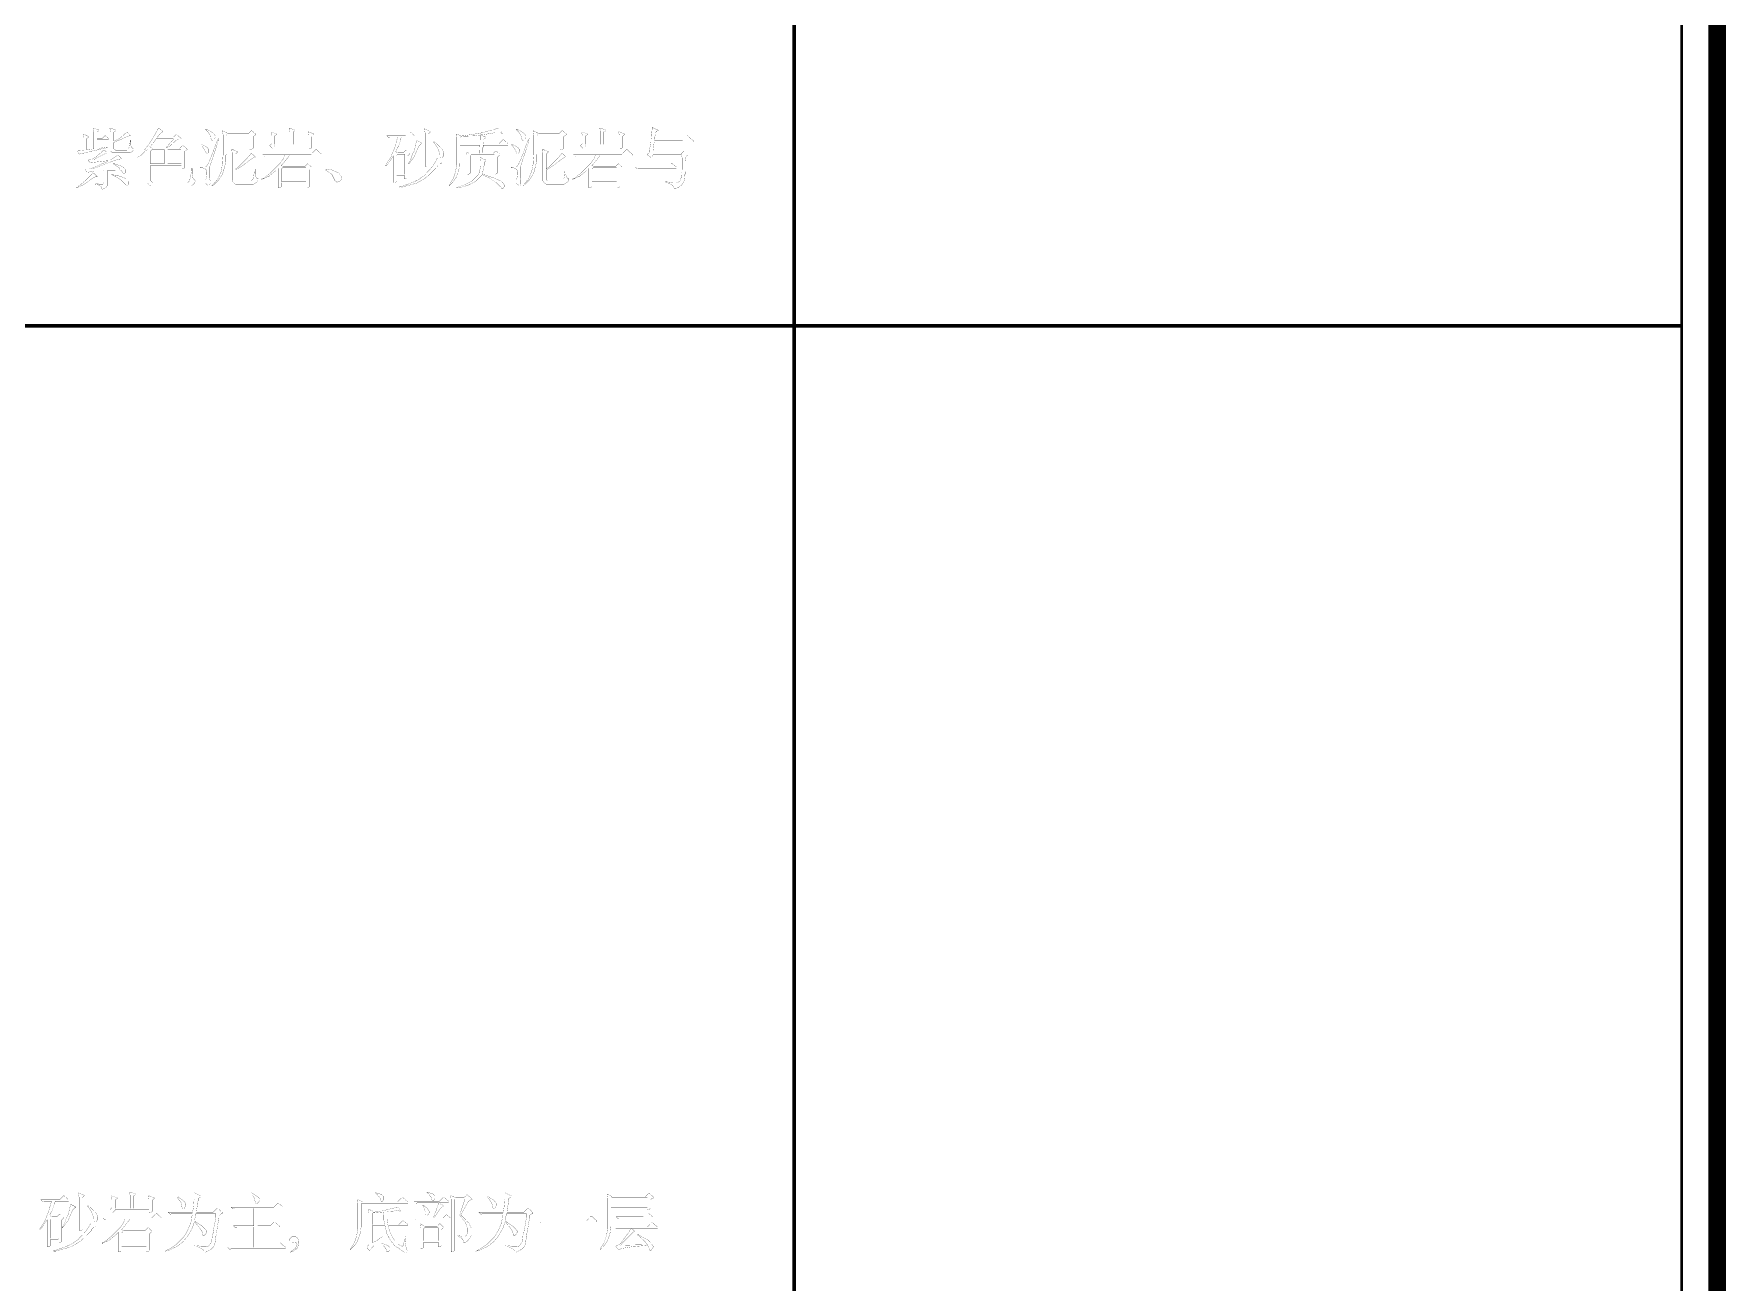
# Model space of a CAD drawing. Extents: x 94 to 452, y -72 to 1042.
# Drawn here: x 356.4 to 451.7, y 623.9 to 694.3 of the extents above; entities that cross this region are included whole.
import ezdxf

# ---------------------------------------------------------------- set-up
doc = ezdxf.new("R2010")
doc.units = 0
doc.header["$MEASUREMENT"] = 0
doc.layers.add('TREE_LAYER', color=7, linetype='Continuous')

msp = doc.modelspace()

# ---------------------------------------------------------------- linework, layer by layer
at = {"layer": 'TREE_LAYER'}
for points, const_width, elevation in [([(94.22612, 93.001716), (94.22612, 848.485862), (94.22612, 908.832322), (94.22612, 995.005583), (94.22612, 1005.005583), (94.22612, 1017.005583), (126.22612, 1017.005583), (146.22612, 1017.005583), (186.22612, 1017.005583), (191.22612, 1017.005583), (206.22612, 1017.005583), (211.22612, 1017.005583), (221.22612, 1017.005583), (399.22612, 1017.005583), (409.22612, 1017.005583), (451.22612, 1017.005583), (451.22612, 995.005583), (451.22612, 11.113007)], 1, 2891.008799), ([(449.22612, 11.113007), (449.22612, 995.005583)], 0.15, 2875.008799), ([(399.22612, 738.158952), (399.22612, 677.817993)], 0.2, 60.340959), ([(359.740506, 688.958679), (359.72678, 688.958679), (359.72678, 688.931228), (359.767957, 688.752796), (359.767957, 687.792012), (359.72678, 687.778287), (359.671879, 687.778287), (359.383643, 687.723385), (359.356192, 687.723385), (359.356192, 688.368483), (359.465996, 688.43711), (359.465996, 688.43711), (359.465996, 688.478287), (359.177761, 688.629267), (359.218937, 688.382208), (359.218937, 687.709659), (359.191486, 687.695934), (358.848349, 687.668483), (358.889526, 687.558679), (358.958153, 687.490051), (359.479722, 687.613581), (359.493447, 687.613581), (359.616977, 687.654757), (359.630702, 687.654757), (359.740506, 687.682208), (359.767957, 687.682208), (359.877761, 687.709659), (359.891486, 687.709659), (360.015016, 687.750836), (360.028741, 687.750836), (360.564035, 687.860639), (360.564035, 687.88809), (360.536584, 687.88809), (360.056192, 687.819463), (359.987565, 687.819463), (359.987565, 687.819463), (359.946388, 687.819463), (359.946388, 687.819463), (359.946388, 688.28613), (359.946388, 688.299855), (360.605212, 688.299855), (360.605212, 688.368483), (360.42678, 688.519463), (360.385604, 688.519463), (360.234624, 688.368483), (359.946388, 688.368483), (359.946388, 688.368483), (359.946388, 688.739071), (360.056192, 688.807698), (360.056192, 688.807698), (360.056192, 688.848875), (359.740506, 688.958679), (359.740506, 688.958679)], 0.01, 27), ([(360.687565, 688.958679), (360.673839, 688.958679), (360.673839, 688.931228), (360.715016, 688.752796), (360.715016, 687.668483), (360.82482, 687.558679), (361.813055, 687.558679), (361.922859, 687.627306), (361.991486, 687.709659), (361.991486, 687.778287), (361.881682, 687.88809), (361.854231, 687.997894), (361.854231, 688.258679), (361.813055, 688.258679), (361.813055, 688.176326), (361.771879, 687.929267), (361.771879, 687.88809), (361.703251, 687.778287), (361.634624, 687.709659), (361.003251, 687.709659), (360.893447, 687.792012), (360.893447, 688.148875), (360.907173, 688.148875), (361.552271, 688.43711), (361.771879, 688.519463), (361.813055, 688.519463), (361.813055, 688.546914), (361.634624, 688.739071), (361.332663, 688.464561), (361.016977, 688.258679), (360.907173, 688.217502), (360.893447, 688.231228), (360.893447, 688.739071), (361.003251, 688.807698), (361.003251, 688.807698), (361.003251, 688.848875), (360.687565, 688.958679), (360.687565, 688.958679)], 0.01, 27), ([(363.418937, 688.958679), (363.405212, 688.944953), (363.391486, 688.917502), (363.22678, 688.615541), (362.897369, 688.080247), (362.609133, 687.709659), (362.238545, 687.339071), (362.238545, 687.31162), (362.458153, 687.448875), (362.65031, 687.641032), (362.773839, 687.73711), (362.787565, 687.73711), (362.787565, 687.73711), (362.787565, 685.884169), (362.787565, 685.870443), (362.869918, 685.760639), (363.007173, 685.692012), (365.244428, 685.692012), (365.244428, 685.705737), (365.340506, 685.760639), (365.436584, 685.856718), (365.491486, 685.952796), (365.491486, 686.021424), (365.464035, 686.021424), (365.354231, 686.131228), (365.313055, 686.350836), (365.313055, 686.680247), (365.271879, 686.680247), (365.271879, 686.570443), (365.244428, 686.378287), (365.244428, 686.350836), (365.162075, 685.993973), (365.052271, 685.884169), (363.0758, 685.884169), (362.965996, 685.993973), (362.965996, 686.858679), (362.979722, 686.872404), (364.681682, 686.872404), (364.695408, 686.858679), (364.695408, 686.652796), (364.736584, 686.652796), (364.832663, 686.680247), (364.873839, 686.721424), (364.873839, 687.641032), (365.011094, 687.73711), (365.02482, 687.750836), (365.02482, 687.778287), (364.805212, 687.970443), (364.764035, 687.970443), (364.613055, 687.819463), (363.0758, 687.819463), (362.92482, 687.88809), (362.911094, 687.88809), (363.158153, 688.176326), (363.295408, 688.368483), (364.242467, 688.368483), (364.256192, 688.327306), (363.844428, 687.860639), (364.036584, 687.929267), (364.393447, 688.258679), (364.571879, 688.327306), (364.695408, 688.327306), (364.695408, 688.368483), (364.434624, 688.58809), (364.393447, 688.58809), (364.256192, 688.43711), (363.364035, 688.43711), (363.35031, 688.450836), (363.515016, 688.656718), (363.665996, 688.766522), (363.418937, 688.958679), (363.418937, 688.958679)], 0.01, 27), ([(366.795408, 688.368483), (366.72678, 688.258679), (366.507173, 687.695934), (366.507173, 687.668483), (366.246388, 687.009659), (366.136584, 686.831228), (366.067957, 686.7626), (365.779722, 686.7626), (365.779722, 686.721424), (365.889526, 686.721424), (366.02678, 686.680247), (366.109133, 686.597894), (366.136584, 686.501816), (366.136584, 686.350836), (366.109133, 686.158679), (366.109133, 686.131228), (366.067957, 686.035149), (366.067957, 685.884169), (366.109133, 685.801816), (366.205212, 685.733188), (366.287565, 685.733188), (366.328741, 685.829267), (366.328741, 685.993973), (366.287565, 686.131228), (366.287565, 686.7626), (366.328741, 686.858679), (366.369918, 686.982208), (366.465996, 687.297894), (366.493447, 687.366522), (366.767957, 688.203777), (366.767957, 688.231228), (366.795408, 688.368483), (366.795408, 688.368483)], 0.01, 27), ([(366.15031, 688.876326), (366.067957, 688.876326), (366.218937, 688.725345), (366.328741, 688.546914), (366.356192, 688.395934), (366.397369, 688.299855), (366.438545, 688.258679), (366.465996, 688.258679), (366.548349, 688.341032), (366.616977, 688.43711), (366.616977, 688.519463), (366.534624, 688.642992), (366.397369, 688.739071), (366.15031, 688.876326), (366.15031, 688.876326)], 0.01, 27), ([(367.028741, 688.807698), (367.015016, 688.807698), (367.015016, 688.780247), (367.056192, 688.560639), (367.056192, 687.490051), (367.015016, 687.009659), (367.015016, 686.927306), (366.946388, 686.556718), (366.946388, 686.529267), (366.795408, 686.172404), (366.72678, 686.0626), (366.507173, 685.801816), (366.397369, 685.692012), (366.438545, 685.692012), (366.603251, 685.829267), (366.767957, 685.993973), (366.987565, 686.309659), (367.097369, 686.570443), (367.097369, 686.625345), (367.12482, 686.707698), (367.165996, 686.88613), (367.207173, 687.064561), (367.207173, 687.421424), (367.234624, 687.517502), (367.234624, 687.88809), (367.248349, 687.88809), (368.552271, 687.88809), (368.552271, 687.88809), (368.552271, 687.750836), (368.593447, 687.750836), (368.689526, 687.778287), (368.744428, 687.819463), (368.744428, 688.478287), (368.881682, 688.574365), (368.881682, 688.58809), (368.881682, 688.629267), (368.6758, 688.807698), (368.634624, 688.807698), (368.483643, 688.656718), (367.316977, 688.656718), (367.028741, 688.807698), (367.028741, 688.807698)], 0.01, 27), ([(367.2758, 688.58809), (367.2758, 688.58809), (368.552271, 688.58809), (368.552271, 688.58809), (368.552271, 687.970443), (368.552271, 687.970443), (367.248349, 687.970443), (367.234624, 687.970443), (367.234624, 688.546914), (367.2758, 688.58809), (367.2758, 688.58809)], 0.01, 27), ([(370.789526, 688.958679), (370.7758, 688.958679), (370.7758, 688.931228), (370.816977, 688.752796), (370.816977, 688.039071), (370.803251, 688.039071), (369.979722, 688.039071), (369.965996, 688.039071), (369.965996, 688.519463), (370.0758, 688.58809), (370.0758, 688.58809), (370.0758, 688.629267), (369.746388, 688.739071), (369.787565, 688.533188), (369.787565, 688.080247), (369.677761, 687.970443), (369.828741, 687.819463), (369.856192, 687.819463), (369.965996, 687.929267), (369.965996, 687.956718), (369.979722, 687.970443), (371.873839, 687.970443), (371.873839, 687.956718), (371.873839, 687.778287), (371.956192, 687.792012), (372.011094, 687.819463), (372.052271, 687.860639), (372.052271, 688.478287), (372.162075, 688.58809), (372.162075, 688.629267), (371.983643, 688.697894), (371.832663, 688.766522), (371.873839, 688.533188), (371.873839, 688.039071), (371.873839, 688.039071), (370.995408, 688.039071), (370.995408, 688.039071), (370.995408, 688.739071), (371.105212, 688.807698), (371.105212, 688.807698), (371.105212, 688.848875), (370.789526, 688.958679), (370.789526, 688.958679)], 0.01, 27), ([(377.597369, 688.739071), (377.556192, 688.739071), (377.336584, 688.519463), (376.279722, 688.519463), (376.389526, 688.409659), (376.416977, 688.409659), (376.458153, 688.43711), (376.883643, 688.43711), (376.883643, 688.43711), (376.787565, 688.107698), (376.787565, 688.066522), (376.746388, 687.956718), (376.718937, 687.846914), (376.609133, 687.58613), (376.49933, 687.31162), (376.238545, 686.913581), (376.197369, 686.831228), (376.197369, 686.831228), (376.238545, 686.831228), (376.252271, 686.844953), (376.52678, 687.215541), (376.636584, 687.393973), (376.636584, 687.393973), (376.636584, 685.884169), (376.732663, 685.884169), (376.787565, 685.91162), (376.828741, 685.952796), (376.828741, 686.282208), (376.828741, 686.282208), (377.254231, 686.282208), (377.267957, 686.282208), (377.267957, 686.103777), (377.309133, 686.103777), (377.405212, 686.131228), (377.446388, 686.172404), (377.446388, 687.380247), (377.556192, 687.490051), (377.556192, 687.531228), (377.377761, 687.709659), (377.336584, 687.709659), (377.185604, 687.558679), (376.92482, 687.558679), (376.773839, 687.627306), (376.773839, 687.641032), (376.938545, 687.956718), (377.048349, 688.28613), (377.048349, 688.341032), (377.089526, 688.43711), (377.844428, 688.43711), (377.844428, 688.519463), (377.597369, 688.739071), (377.597369, 688.739071)], 0.01, 27), ([(378.407173, 688.917502), (378.393447, 688.917502), (378.393447, 688.890051), (378.434624, 688.670443), (378.434624, 686.7626), (378.503251, 686.7626), (378.571879, 686.790051), (378.613055, 686.831228), (378.613055, 688.629267), (378.722859, 688.739071), (378.722859, 688.766522), (378.544428, 688.848875), (378.407173, 688.917502), (378.407173, 688.917502)], 0.01, 27), ([(382.552271, 688.958679), (382.236584, 688.848875), (382.209133, 688.848875), (381.481682, 688.656718), (381.440506, 688.656718), (380.5758, 688.519463), (380.507173, 688.519463), (380.507173, 688.505737), (380.438545, 688.505737), (380.438545, 688.519463), (380.411094, 688.533188), (380.177761, 688.629267), (380.218937, 688.450836), (380.218937, 686.858679), (380.136584, 686.48809), (380.136584, 686.460639), (380.02678, 686.131228), (379.916977, 685.952796), (379.779722, 685.733188), (379.779722, 685.692012), (380.040506, 685.966522), (380.177761, 686.172404), (380.191486, 686.227306), (380.287565, 686.446914), (380.287565, 686.48809), (380.356192, 686.680247), (380.369918, 686.844953), (380.383643, 686.844953), (380.383643, 686.88613), (380.397369, 687.009659), (380.397369, 687.997894), (380.397369, 687.997894), (381.509133, 687.997894), (381.522859, 687.997894), (381.509133, 687.88809), (381.509133, 687.88809), (381.509133, 687.792012), (381.509133, 687.792012), (381.509133, 687.709659), (381.495408, 687.709659), (381.495408, 687.613581), (381.495408, 687.613581), (381.495408, 687.531228), (381.495408, 687.531228), (380.932663, 687.531228), (380.767957, 687.599855), (380.795408, 687.421424), (380.795408, 686.350836), (380.891486, 686.364561), (380.946388, 686.392012), (380.987565, 686.433188), (380.987565, 687.421424), (381.015016, 687.448875), (382.332663, 687.448875), (382.332663, 687.448875), (382.332663, 686.350836), (382.373839, 686.350836), (382.469918, 686.392012), (382.52482, 686.433188), (382.52482, 687.339071), (382.634624, 687.448875), (382.634624, 687.490051), (382.442467, 687.668483), (382.415016, 687.668483), (382.264035, 687.531228), (381.687565, 687.531228), (381.673839, 687.531228), (381.673839, 687.572404), (381.687565, 687.58613), (381.687565, 687.682208), (381.687565, 687.682208), (381.687565, 687.778287), (381.687565, 687.778287), (381.687565, 687.874365), (381.70129, 687.88809), (381.70129, 687.997894), (381.70129, 687.997894), (383.10129, 687.997894), (383.10129, 688.080247), (382.854231, 688.299855), (382.813055, 688.299855), (382.593447, 688.080247), (381.715016, 688.080247), (381.70129, 688.080247), (381.70129, 688.148875), (381.715016, 688.148875), (381.715016, 688.327306), (381.852271, 688.395934), (381.865996, 688.409659), (381.865996, 688.43711), (381.577761, 688.574365), (381.605212, 688.574365), (381.728741, 688.58809), (382.360114, 688.697894), (382.634624, 688.697894), (382.771879, 688.656718), (382.744428, 688.766522), (382.552271, 688.958679), (382.552271, 688.958679)], 0.01, 27), ([(381.509133, 688.560639), (381.509133, 688.574365), (381.536584, 688.560639), (381.536584, 688.28613), (381.522859, 688.28613), (381.522859, 688.190051), (381.522859, 688.176326), (381.522859, 688.080247), (381.509133, 688.080247), (380.397369, 688.080247), (380.397369, 688.080247), (380.397369, 688.43711), (380.438545, 688.492012), (381.207173, 688.519463), (381.344428, 688.546914), (381.509133, 688.560639), (381.509133, 688.560639)], 0.01, 27), ([(384.295408, 688.368483), (384.22678, 688.258679), (384.007173, 687.695934), (384.007173, 687.668483), (383.746388, 687.009659), (383.636584, 686.831228), (383.567957, 686.7626), (383.279722, 686.7626), (383.279722, 686.721424), (383.389526, 686.721424), (383.52678, 686.680247), (383.609133, 686.597894), (383.636584, 686.501816), (383.636584, 686.350836), (383.609133, 686.158679), (383.609133, 686.131228), (383.567957, 686.035149), (383.567957, 685.884169), (383.609133, 685.801816), (383.705212, 685.733188), (383.787565, 685.733188), (383.828741, 685.829267), (383.828741, 685.993973), (383.787565, 686.131228), (383.787565, 686.7626), (383.828741, 686.858679), (383.869918, 686.982208), (383.965996, 687.297894), (383.993447, 687.366522), (384.267957, 688.203777), (384.267957, 688.231228), (384.295408, 688.368483), (384.295408, 688.368483)], 0.01, 27), ([(383.65031, 688.876326), (383.567957, 688.876326), (383.718937, 688.725345), (383.828741, 688.546914), (383.856192, 688.395934), (383.897369, 688.299855), (383.938545, 688.258679), (383.965996, 688.258679), (384.048349, 688.341032), (384.116977, 688.43711), (384.116977, 688.519463), (384.034624, 688.642992), (383.897369, 688.739071), (383.65031, 688.876326), (383.65031, 688.876326)], 0.01, 27), ([(384.528741, 688.807698), (384.515016, 688.807698), (384.515016, 688.780247), (384.556192, 688.560639), (384.556192, 687.490051), (384.515016, 687.009659), (384.515016, 686.927306), (384.446388, 686.556718), (384.446388, 686.529267), (384.295408, 686.172404), (384.22678, 686.0626), (384.007173, 685.801816), (383.897369, 685.692012), (383.938545, 685.692012), (384.103251, 685.829267), (384.267957, 685.993973), (384.487565, 686.309659), (384.597369, 686.570443), (384.597369, 686.625345), (384.62482, 686.707698), (384.665996, 686.88613), (384.707173, 687.064561), (384.707173, 687.421424), (384.734624, 687.517502), (384.734624, 687.88809), (384.748349, 687.88809), (386.052271, 687.88809), (386.052271, 687.88809), (386.052271, 687.750836), (386.093447, 687.750836), (386.189526, 687.778287), (386.244428, 687.819463), (386.244428, 688.478287), (386.381682, 688.574365), (386.381682, 688.58809), (386.381682, 688.629267), (386.1758, 688.807698), (386.134624, 688.807698), (385.983643, 688.656718), (384.816977, 688.656718), (384.528741, 688.807698), (384.528741, 688.807698)], 0.01, 27), ([(384.7758, 688.58809), (384.7758, 688.58809), (386.052271, 688.58809), (386.052271, 688.58809), (386.052271, 687.970443), (386.052271, 687.970443), (384.748349, 687.970443), (384.734624, 687.970443), (384.734624, 688.546914), (384.7758, 688.58809), (384.7758, 688.58809)], 0.01, 27), ([(388.289526, 688.958679), (388.2758, 688.958679), (388.2758, 688.931228), (388.316977, 688.752796), (388.316977, 688.039071), (388.303251, 688.039071), (387.479722, 688.039071), (387.465996, 688.039071), (387.465996, 688.519463), (387.5758, 688.58809), (387.5758, 688.58809), (387.5758, 688.629267), (387.246388, 688.739071), (387.287565, 688.533188), (387.287565, 688.080247), (387.177761, 687.970443), (387.328741, 687.819463), (387.356192, 687.819463), (387.465996, 687.929267), (387.465996, 687.956718), (387.479722, 687.970443), (389.373839, 687.970443), (389.373839, 687.956718), (389.373839, 687.778287), (389.456192, 687.792012), (389.511094, 687.819463), (389.552271, 687.860639), (389.552271, 688.478287), (389.662075, 688.58809), (389.662075, 688.629267), (389.483643, 688.697894), (389.332663, 688.766522), (389.373839, 688.533188), (389.373839, 688.039071), (389.373839, 688.039071), (388.495408, 688.039071), (388.495408, 688.039071), (388.495408, 688.739071), (388.605212, 688.807698), (388.605212, 688.807698), (388.605212, 688.848875), (388.289526, 688.958679), (388.289526, 688.958679)], 0.01, 27), ([(391.267957, 688.98613), (391.22678, 688.98613), (391.22678, 688.958679), (391.19933, 688.684169), (391.19933, 688.670443), (391.185604, 688.58809), (391.185604, 688.58809), (391.185604, 688.546914), (391.185604, 688.533188), (391.171879, 688.450836), (391.171879, 688.450836), (391.171879, 688.409659), (391.171879, 688.395934), (391.158153, 688.313581), (391.158153, 688.258679), (391.158153, 688.203777), (391.0758, 687.73711), (391.0758, 687.599855), (391.007173, 687.517502), (390.938545, 687.490051), (390.938545, 687.448875), (390.938545, 687.448875), (391.144428, 687.31162), (391.267957, 687.421424), (392.887565, 687.421424), (392.887565, 687.407698), (392.915016, 687.256718), (392.915016, 686.625345), (392.90129, 686.625345), (392.90129, 686.474365), (392.887565, 686.474365), (392.887565, 686.433188), (392.887565, 686.419463), (392.887565, 686.33711), (392.873839, 686.282208), (392.873839, 686.241032), (392.846388, 686.131228), (392.832663, 686.090051), (392.805212, 685.993973), (392.695408, 685.91162), (392.585604, 685.884169), (392.407173, 685.884169), (392.20129, 685.91162), (392.160114, 685.91162), (392.036584, 685.952796), (391.995408, 685.952796), (391.995408, 685.91162), (392.256192, 685.801816), (392.365996, 685.733188), (392.434624, 685.623385), (392.4758, 685.554757), (392.558153, 685.554757), (392.764035, 685.650836), (392.873839, 685.733188), (392.942467, 685.842992), (393.02482, 685.980247), (393.038545, 686.0626), (393.052271, 686.158679), (393.065996, 686.350836), (393.079722, 686.350836), (393.079722, 686.392012), (393.079722, 686.392012), (393.079722, 686.48809), (393.093447, 686.529267), (393.093447, 687.064561), (393.093447, 687.078287), (393.134624, 687.380247), (393.134624, 687.380247), (393.244428, 687.421424), (393.244428, 687.448875), (393.02482, 687.668483), (392.873839, 687.531228), (392.873839, 687.490051), (392.873839, 687.490051), (391.267957, 687.490051), (391.267957, 687.490051), (391.267957, 687.654757), (391.336584, 688.176326), (391.35031, 688.190051), (393.532663, 688.190051), (393.532663, 688.258679), (393.381682, 688.368483), (393.244428, 688.519463), (393.203251, 688.519463), (392.942467, 688.258679), (391.364035, 688.258679), (391.35031, 688.272404), (391.377761, 688.382208), (391.377761, 688.478287), (391.405212, 688.629267), (391.405212, 688.670443), (391.418937, 688.71162), (391.432663, 688.725345), (391.446388, 688.752796), (391.460114, 688.780247), (391.556192, 688.807698), (391.556192, 688.848875), (391.377761, 688.917502), (391.267957, 688.98613), (391.267957, 688.98613)], 0.01, 27), ([(360.358153, 687.709659), (360.316977, 687.709659), (360.179722, 687.58613), (359.960114, 687.393973), (359.918937, 687.352796), (359.658153, 687.201816), (359.465996, 687.160639), (359.465996, 687.119463), (359.5758, 687.009659), (360.564035, 687.119463), (360.564035, 687.119463), (360.495408, 687.050836), (360.12482, 686.899855), (359.918937, 686.790051), (359.85031, 686.776326), (359.630702, 686.680247), (359.616977, 686.680247), (359.520898, 686.652796), (359.287565, 686.652796), (359.328741, 686.542992), (359.397369, 686.460639), (359.822859, 686.542992), (360.193447, 686.542992), (360.193447, 686.542992), (360.262075, 686.542992), (360.262075, 686.542992), (360.330702, 686.542992), (360.330702, 686.556718), (360.344428, 686.542992), (360.344428, 685.884169), (360.2758, 685.801816), (360.069918, 685.801816), (359.864035, 685.842992), (359.836584, 685.842992), (359.836584, 685.801816), (360.015016, 685.774365), (360.12482, 685.692012), (360.207173, 685.623385), (360.234624, 685.513581), (360.358153, 685.554757), (360.454231, 685.623385), (360.536584, 685.692012), (360.536584, 686.556718), (360.536584, 686.570443), (360.605212, 686.570443), (360.605212, 686.570443), (360.673839, 686.570443), (360.687565, 686.570443), (360.756192, 686.570443), (360.756192, 686.584169), (360.82482, 686.584169), (360.82482, 686.584169), (360.893447, 686.584169), (360.907173, 686.584169), (360.9758, 686.584169), (360.9758, 686.597894), (361.044428, 686.597894), (361.044428, 686.597894), (361.113055, 686.597894), (361.12678, 686.597894), (361.195408, 686.597894), (361.195408, 686.61162), (361.264035, 686.61162), (361.277761, 686.61162), (361.442467, 686.392012), (361.483643, 686.392012), (361.552271, 686.460639), (361.552271, 686.61162), (361.415016, 686.7626), (361.167957, 686.872404), (361.154231, 686.872404), (360.948349, 686.941032), (360.865996, 686.941032), (361.195408, 686.721424), (361.25031, 686.652796), (361.236584, 686.652796), (359.795408, 686.652796), (359.72678, 686.680247), (360.056192, 686.790051), (360.605212, 687.009659), (360.646388, 687.023385), (361.09933, 687.18809), (361.332663, 687.229267), (361.154231, 687.421424), (361.113055, 687.421424), (360.715016, 687.160639), (359.781682, 687.160639), (359.767957, 687.160639), (359.918937, 687.270443), (359.918937, 687.270443), (360.495408, 687.558679), (360.495408, 687.558679), (360.495408, 687.599855), (360.358153, 687.709659), (360.358153, 687.709659)], 0.01, 27), ([(363.034624, 687.73711), (363.048349, 687.750836), (363.734624, 687.750836), (363.734624, 687.73711), (363.734624, 686.941032), (363.734624, 686.941032), (362.979722, 686.941032), (362.965996, 686.941032), (362.965996, 687.668483), (363.034624, 687.73711), (363.034624, 687.73711)], 0.01, 27), ([(363.92678, 687.73711), (363.92678, 687.750836), (364.681682, 687.750836), (364.695408, 687.73711), (364.695408, 686.941032), (364.681682, 686.941032), (363.92678, 686.941032), (363.92678, 686.941032), (363.92678, 687.73711), (363.92678, 687.73711)], 0.01, 27), ([(365.820898, 688.039071), (365.779722, 688.039071), (365.862075, 687.956718), (365.958153, 687.819463), (366.109133, 687.531228), (366.177761, 687.531228), (366.218937, 687.572404), (366.246388, 687.627306), (366.246388, 687.750836), (366.177761, 687.846914), (366.067957, 687.929267), (365.930702, 687.997894), (365.820898, 688.039071), (365.820898, 688.039071)], 0.01, 27), ([(367.536584, 687.778287), (367.536584, 687.778287), (367.536584, 687.764561), (367.564035, 687.544953), (367.564035, 685.993973), (367.632663, 685.884169), (367.742467, 685.801816), (368.771879, 685.801816), (368.840506, 685.842992), (368.95031, 685.91162), (369.032663, 686.021424), (369.032663, 686.103777), (368.991486, 686.103777), (368.922859, 686.172404), (368.854231, 686.350836), (368.854231, 686.652796), (368.813055, 686.652796), (368.813055, 686.556718), (368.771879, 686.199855), (368.744428, 686.103777), (368.634624, 685.993973), (367.82482, 685.993973), (367.756192, 686.0626), (367.756192, 686.597894), (367.893447, 686.680247), (368.222859, 686.899855), (368.565996, 687.160639), (368.771879, 687.297894), (368.854231, 687.31162), (368.854231, 687.339071), (368.703251, 687.490051), (368.634624, 687.531228), (368.415016, 687.270443), (367.893447, 686.748875), (367.783643, 686.680247), (367.756192, 686.652796), (367.756192, 686.666522), (367.756192, 687.490051), (367.865996, 687.599855), (367.865996, 687.641032), (367.673839, 687.709659), (367.536584, 687.778287), (367.536584, 687.778287)], 0.01, 27), ([(372.313055, 687.750836), (372.271879, 687.750836), (372.02482, 687.490051), (369.279722, 687.490051), (369.389526, 687.380247), (369.416977, 687.380247), (369.458153, 687.421424), (370.515016, 687.421424), (370.515016, 687.407698), (370.460114, 687.284169), (370.446388, 687.229267), (370.267957, 686.982208), (369.705212, 686.419463), (369.362075, 686.144953), (369.238545, 686.103777), (369.238545, 686.0626), (369.595408, 686.227306), (369.65031, 686.254757), (370.034624, 686.570443), (370.144428, 686.680247), (370.158153, 686.680247), (370.158153, 685.582208), (370.240506, 685.595934), (370.295408, 685.623385), (370.336584, 685.664561), (370.336584, 685.870443), (370.336584, 685.884169), (371.722859, 685.884169), (371.722859, 685.870443), (371.722859, 685.582208), (371.764035, 685.582208), (371.873839, 685.623385), (371.915016, 685.664561), (371.915016, 686.61162), (372.02482, 686.721424), (372.02482, 686.7626), (371.832663, 686.941032), (371.805212, 686.941032), (371.654231, 686.790051), (370.446388, 686.790051), (370.322859, 686.844953), (370.460114, 686.995934), (370.734624, 687.339071), (370.7758, 687.421424), (372.60129, 687.421424), (372.60129, 687.490051), (372.464035, 687.599855), (372.313055, 687.750836), (372.313055, 687.750836)], 0.01, 27), ([(376.897369, 687.490051), (376.897369, 687.490051), (377.254231, 687.490051), (377.267957, 687.490051), (377.267957, 686.364561), (377.254231, 686.350836), (376.828741, 686.350836), (376.828741, 686.364561), (376.828741, 687.421424), (376.897369, 687.490051), (376.897369, 687.490051)], 0.01, 27), ([(377.967957, 688.258679), (377.954231, 688.244953), (377.816977, 687.668483), (377.734624, 687.531228), (377.62482, 687.201816), (377.528741, 687.023385), (377.487565, 686.941032), (377.515016, 686.941032), (377.528741, 686.954757), (377.816977, 687.339071), (378.064035, 687.929267), (378.215016, 688.080247), (378.256192, 688.080247), (378.242467, 688.121424), (377.967957, 688.258679), (377.967957, 688.258679)], 0.01, 27), ([(378.956192, 688.190051), (378.873839, 688.190051), (378.956192, 688.107698), (379.120898, 687.860639), (379.134624, 687.833188), (379.203251, 687.682208), (379.271879, 687.435149), (379.271879, 687.31162), (379.313055, 687.270443), (379.381682, 687.270443), (379.491486, 687.407698), (379.491486, 687.572404), (379.422859, 687.709659), (379.354231, 687.819463), (379.107173, 688.052796), (378.956192, 688.190051), (378.956192, 688.190051)], 0.01, 27), ([(383.320898, 688.039071), (383.279722, 688.039071), (383.362075, 687.956718), (383.458153, 687.819463), (383.609133, 687.531228), (383.677761, 687.531228), (383.718937, 687.572404), (383.746388, 687.627306), (383.746388, 687.750836), (383.677761, 687.846914), (383.567957, 687.929267), (383.430702, 687.997894), (383.320898, 688.039071), (383.320898, 688.039071)], 0.01, 27), ([(385.036584, 687.778287), (385.036584, 687.778287), (385.036584, 687.764561), (385.064035, 687.544953), (385.064035, 685.993973), (385.132663, 685.884169), (385.242467, 685.801816), (386.271879, 685.801816), (386.340506, 685.842992), (386.45031, 685.91162), (386.532663, 686.021424), (386.532663, 686.103777), (386.491486, 686.103777), (386.422859, 686.172404), (386.354231, 686.350836), (386.354231, 686.652796), (386.313055, 686.652796), (386.313055, 686.556718), (386.271879, 686.199855), (386.244428, 686.103777), (386.134624, 685.993973), (385.32482, 685.993973), (385.256192, 686.0626), (385.256192, 686.597894), (385.393447, 686.680247), (385.722859, 686.899855), (386.065996, 687.160639), (386.271879, 687.297894), (386.354231, 687.31162), (386.354231, 687.339071), (386.203251, 687.490051), (386.134624, 687.531228), (385.915016, 687.270443), (385.393447, 686.748875), (385.283643, 686.680247), (385.256192, 686.652796), (385.256192, 686.666522), (385.256192, 687.490051), (385.365996, 687.599855), (385.365996, 687.641032), (385.173839, 687.709659), (385.036584, 687.778287), (385.036584, 687.778287)], 0.01, 27), ([(389.813055, 687.750836), (389.771879, 687.750836), (389.52482, 687.490051), (386.779722, 687.490051), (386.889526, 687.380247), (386.916977, 687.380247), (386.958153, 687.421424), (388.015016, 687.421424), (388.015016, 687.407698), (387.960114, 687.284169), (387.946388, 687.229267), (387.767957, 686.982208), (387.205212, 686.419463), (386.862075, 686.144953), (386.738545, 686.103777), (386.738545, 686.0626), (387.095408, 686.227306), (387.15031, 686.254757), (387.534624, 686.570443), (387.644428, 686.680247), (387.658153, 686.680247), (387.658153, 685.582208), (387.740506, 685.595934), (387.795408, 685.623385), (387.836584, 685.664561), (387.836584, 685.870443), (387.836584, 685.884169), (389.222859, 685.884169), (389.222859, 685.870443), (389.222859, 685.582208), (389.264035, 685.582208), (389.373839, 685.623385), (389.415016, 685.664561), (389.415016, 686.61162), (389.52482, 686.721424), (389.52482, 686.7626), (389.332663, 686.941032), (389.305212, 686.941032), (389.154231, 686.790051), (387.946388, 686.790051), (387.822859, 686.844953), (387.960114, 686.995934), (388.234624, 687.339071), (388.2758, 687.421424), (390.10129, 687.421424), (390.10129, 687.490051), (389.964035, 687.599855), (389.813055, 687.750836), (389.813055, 687.750836)], 0.01, 27), ([(359.69933, 686.433188), (359.685604, 686.433188), (359.685604, 686.392012), (359.30129, 686.007698), (359.054231, 685.801816), (358.958153, 685.733188), (358.779722, 685.582208), (359.191486, 685.774365), (359.465996, 685.952796), (359.685604, 686.131228), (359.864035, 686.213581), (359.987565, 686.213581), (359.987565, 686.241032), (359.946388, 686.241032), (359.795408, 686.392012), (359.69933, 686.433188), (359.69933, 686.433188)], 0.01, 27), ([(370.405212, 686.721424), (370.405212, 686.721424), (371.722859, 686.721424), (371.722859, 686.721424), (371.722859, 685.952796), (371.722859, 685.952796), (370.336584, 685.952796), (370.336584, 685.952796), (370.336584, 686.652796), (370.405212, 686.721424), (370.405212, 686.721424)], 0.01, 27), ([(373.040506, 686.652796), (373.013055, 686.652796), (372.807173, 686.61162), (373.177761, 686.350836), (373.356192, 685.993973), (373.465996, 685.91162), (373.685604, 685.993973), (373.72678, 686.213581), (373.589526, 686.419463), (373.040506, 686.652796), (373.040506, 686.652796)], 0.01, 27), ([(379.134624, 687.229267), (379.093447, 687.229267), (379.052271, 687.119463), (378.873839, 686.831228), (378.722859, 686.652796), (378.462075, 686.378287), (378.393447, 686.282208), (378.215016, 686.172404), (378.077761, 686.0626), (377.707173, 685.884169), (377.089526, 685.664561), (377.007173, 685.664561), (377.007173, 685.623385), (377.116977, 685.623385), (377.336584, 685.692012), (377.665996, 685.774365), (377.981682, 685.870443), (378.32482, 686.0626), (378.571879, 686.241032), (379.107173, 686.7626), (379.162075, 686.872404), (379.271879, 686.982208), (379.354231, 686.982208), (379.354231, 687.009659), (379.134624, 687.229267), (379.134624, 687.229267)], 0.01, 27), ([(381.536584, 687.31162), (381.536584, 687.31162), (381.536584, 687.284169), (381.564035, 687.064561), (381.564035, 686.858679), (381.495408, 686.48809), (381.495408, 686.460639), (381.385604, 686.282208), (381.083643, 685.980247), (380.589526, 685.733188), (380.260114, 685.623385), (380.218937, 685.623385), (380.218937, 685.582208), (380.479722, 685.623385), (380.905212, 685.760639), (381.2758, 685.952796), (381.605212, 686.282208), (381.618937, 686.33711), (381.632663, 686.33711), (381.742467, 686.282208), (382.085604, 686.131228), (382.415016, 685.91162), (382.6758, 685.650836), (382.744428, 685.554757), (382.813055, 685.554757), (382.881682, 685.650836), (382.881682, 685.774365), (382.813055, 685.870443), (382.6758, 685.993973), (382.620898, 686.007698), (382.346388, 686.131228), (382.318937, 686.144953), (381.797369, 686.323385), (381.769918, 686.323385), (381.673839, 686.33711), (381.632663, 686.350836), (381.673839, 686.460639), (381.715016, 686.680247), (381.756192, 686.844953), (381.756192, 687.009659), (381.865996, 687.119463), (381.865996, 687.160639), (381.673839, 687.229267), (381.536584, 687.31162), (381.536584, 687.31162)], 0.01, 27), ([(387.905212, 686.721424), (387.905212, 686.721424), (389.222859, 686.721424), (389.222859, 686.721424), (389.222859, 685.952796), (389.222859, 685.952796), (387.836584, 685.952796), (387.836584, 685.952796), (387.836584, 686.652796), (387.905212, 686.721424), (387.905212, 686.721424)], 0.01, 27), ([(392.32482, 686.982208), (392.283643, 686.982208), (392.064035, 686.7626), (390.279722, 686.7626), (390.389526, 686.652796), (390.416977, 686.652796), (390.458153, 686.680247), (392.585604, 686.680247), (392.585604, 686.7626), (392.32482, 686.982208), (392.32482, 686.982208)], 0.01, 27), ([(360.769918, 686.350836), (360.756192, 686.350836), (361.044428, 686.18613), (361.085604, 686.172404), (361.264035, 686.0626), (361.593447, 685.733188), (361.662075, 685.733188), (361.744428, 685.801816), (361.744428, 685.952796), (361.593447, 686.103777), (361.346388, 686.213581), (361.332663, 686.213581), (361.12678, 686.282208), (361.030702, 686.295934), (361.016977, 686.309659), (360.948349, 686.309659), (360.769918, 686.350836), (360.769918, 686.350836)], 0.01, 27), ([(221.22612, 677.817993), (449.22612, 677.817993)], 0.2, 228), ([(399.22612, 677.817993), (399.22612, 617.294139)], 0.2, 60.523854), ([(358.101553, 628.801527), (358.060376, 628.801527), (357.840768, 628.581919), (356.783906, 628.581919), (356.89371, 628.472115), (356.921161, 628.472115), (356.962337, 628.499566), (357.387827, 628.499566), (357.387827, 628.499566), (357.291749, 628.170155), (357.291749, 628.128978), (357.250572, 628.019174), (357.223121, 627.90937), (357.113317, 627.648586), (357.003514, 627.374076), (356.742729, 626.976037), (356.701553, 626.893684), (356.701553, 626.893684), (356.742729, 626.893684), (356.756455, 626.90741), (357.030964, 627.277998), (357.140768, 627.456429), (357.140768, 627.456429), (357.140768, 625.946625), (357.236847, 625.946625), (357.291749, 625.974076), (357.332925, 626.015253), (357.332925, 626.344664), (357.332925, 626.344664), (357.758415, 626.344664), (357.772141, 626.344664), (357.772141, 626.166233), (357.813317, 626.166233), (357.909396, 626.193684), (357.950572, 626.234861), (357.950572, 627.442704), (358.060376, 627.552508), (358.060376, 627.593684), (357.881945, 627.772115), (357.840768, 627.772115), (357.689788, 627.621135), (357.429004, 627.621135), (357.278023, 627.689762), (357.278023, 627.703488), (357.442729, 628.019174), (357.552533, 628.348586), (357.552533, 628.403488), (357.59371, 628.499566), (358.348612, 628.499566), (358.348612, 628.581919), (358.101553, 628.801527), (358.101553, 628.801527)], 0.01, 28), ([(358.472141, 628.321135), (358.458415, 628.30741), (358.321161, 627.730939), (358.238808, 627.593684), (358.129004, 627.264272), (358.032925, 627.085841), (357.991749, 627.003488), (358.0192, 627.003488), (358.032925, 627.017213), (358.321161, 627.401527), (358.568219, 627.991723), (358.7192, 628.142704), (358.760376, 628.142704), (358.746651, 628.18388), (358.472141, 628.321135), (358.472141, 628.321135)], 0.01, 28), ([(358.911357, 628.979959), (358.897631, 628.979959), (358.897631, 628.952508), (358.938808, 628.7329), (358.938808, 626.825057), (359.007435, 626.825057), (359.076063, 626.852508), (359.117239, 626.893684), (359.117239, 628.691723), (359.227043, 628.801527), (359.227043, 628.828978), (359.048612, 628.911331), (358.911357, 628.979959), (358.911357, 628.979959)], 0.01, 28), ([(361.79371, 629.021135), (361.779984, 629.021135), (361.779984, 628.993684), (361.821161, 628.815253), (361.821161, 628.101527), (361.807435, 628.101527), (360.983906, 628.101527), (360.97018, 628.101527), (360.97018, 628.581919), (361.079984, 628.650547), (361.079984, 628.650547), (361.079984, 628.691723), (360.750572, 628.801527), (360.791749, 628.595645), (360.791749, 628.142704), (360.681945, 628.0329), (360.832925, 627.881919), (360.860376, 627.881919), (360.97018, 627.991723), (360.97018, 628.019174), (360.983906, 628.0329), (362.878023, 628.0329), (362.878023, 628.019174), (362.878023, 627.840743), (362.960376, 627.854468), (363.015278, 627.881919), (363.056455, 627.923096), (363.056455, 628.540743), (363.166259, 628.650547), (363.166259, 628.691723), (362.987827, 628.760351), (362.836847, 628.828978), (362.878023, 628.595645), (362.878023, 628.101527), (362.878023, 628.101527), (361.999592, 628.101527), (361.999592, 628.101527), (361.999592, 628.801527), (362.109396, 628.870155), (362.109396, 628.870155), (362.109396, 628.911331), (361.79371, 629.021135), (361.79371, 629.021135)], 0.01, 28), ([(365.430964, 628.979959), (365.430964, 628.979959), (365.430964, 628.595645), (365.417239, 628.595645), (365.403514, 628.417213), (365.389788, 628.279959), (365.389788, 628.238782), (365.334886, 627.881919), (363.962337, 627.881919), (364.072141, 627.772115), (364.113317, 627.772115), (364.140768, 627.813292), (365.321161, 627.813292), (365.321161, 627.799566), (365.321161, 627.799566), (365.321161, 627.75839), (365.29371, 627.634861), (365.29371, 627.60741), (365.279984, 627.538782), (365.279984, 627.511331), (365.238808, 627.3329), (365.225082, 627.305449), (365.211357, 627.223096), (365.046651, 626.838782), (364.909396, 626.605449), (364.840768, 626.495645), (364.387827, 626.042704), (364.072141, 625.836821), (363.783906, 625.685841), (363.976063, 625.727017), (364.140768, 625.80937), (364.442729, 625.946625), (364.799592, 626.221135), (364.827043, 626.262312), (365.0192, 626.481919), (365.238808, 626.838782), (365.321161, 627.003488), (365.430964, 627.346625), (365.458415, 627.3329), (365.527043, 627.236821), (365.650572, 627.099566), (365.760376, 626.962312), (365.87018, 626.78388), (365.897631, 626.605449), (365.938808, 626.564272), (365.979984, 626.564272), (366.062337, 626.646625), (366.117239, 626.742704), (366.117239, 626.825057), (366.048612, 626.921135), (365.856455, 627.113292), (365.568219, 627.291723), (365.44469, 627.401527), (365.499592, 627.730939), (365.513317, 627.744664), (365.513317, 627.785841), (365.527043, 627.813292), (366.625082, 627.813292), (366.638808, 627.799566), (366.638808, 627.579959), (366.556455, 627.085841), (366.542729, 627.05839), (366.515278, 626.893684), (366.515278, 626.866233), (366.487827, 626.701527), (366.446651, 626.577998), (366.432925, 626.454468), (366.4192, 626.330939), (366.4192, 626.303488), (366.378023, 626.166233), (366.227043, 625.974076), (366.089788, 625.946625), (366.062337, 625.946625), (365.815278, 625.946625), (365.581945, 626.015253), (365.458415, 626.015253), (365.458415, 625.974076), (365.540768, 625.974076), (365.897631, 625.795645), (365.979984, 625.685841), (365.979984, 625.617213), (366.048612, 625.617213), (366.378023, 625.795645), (366.501553, 625.919174), (366.556455, 626.015253), (366.57018, 626.056429), (366.597631, 626.152508), (366.611357, 626.303488), (366.638808, 626.454468), (366.638808, 626.495645), (366.666259, 626.619174), (366.666259, 626.687802), (366.748612, 627.127017), (366.748612, 627.168194), (366.817239, 627.566233), (366.817239, 627.703488), (366.968219, 627.813292), (366.99567, 627.813292), (366.99567, 627.881919), (366.748612, 628.101527), (366.707435, 628.101527), (366.487827, 627.881919), (365.540768, 627.881919), (365.540768, 627.895645), (365.609396, 628.334861), (365.609396, 628.376037), (365.650572, 628.554468), (365.650572, 628.650547), (365.787827, 628.746625), (365.787827, 628.760351), (365.787827, 628.801527), (365.430964, 628.979959), (365.430964, 628.979959)], 0.01, 28), ([(364.511357, 628.760351), (364.442729, 628.760351), (364.538808, 628.623096), (364.689788, 628.403488), (364.730964, 628.170155), (364.799592, 628.060351), (364.840768, 628.060351), (364.909396, 628.170155), (364.950572, 628.279959), (364.950572, 628.362312), (364.881945, 628.45839), (364.799592, 628.554468), (364.579984, 628.691723), (364.511357, 628.760351), (364.511357, 628.760351)], 0.01, 28), ([(370.179984, 628.389762), (370.138808, 628.389762), (369.9192, 628.170155), (367.503514, 628.170155), (367.613317, 628.060351), (367.640768, 628.060351), (367.681945, 628.101527), (368.779984, 628.101527), (368.779984, 628.101527), (368.779984, 627.113292), (368.779984, 627.113292), (367.640768, 627.113292), (367.750572, 627.003488), (367.791749, 627.003488), (367.832925, 627.044664), (368.779984, 627.044664), (368.779984, 627.030939), (368.779984, 625.905449), (368.779984, 625.905449), (367.311357, 625.905449), (367.421161, 625.795645), (367.462337, 625.795645), (367.503514, 625.836821), (370.578023, 625.836821), (370.578023, 625.905449), (370.427043, 626.015253), (370.276063, 626.166233), (370.248612, 626.166233), (369.987827, 625.905449), (368.999592, 625.905449), (368.999592, 625.905449), (368.999592, 627.030939), (368.999592, 627.044664), (370.207435, 627.044664), (370.207435, 627.113292), (369.960376, 627.3329), (369.9192, 627.3329), (369.699592, 627.113292), (368.999592, 627.113292), (368.999592, 627.113292), (368.999592, 628.101527), (368.999592, 628.101527), (370.427043, 628.101527), (370.427043, 628.170155), (370.179984, 628.389762), (370.179984, 628.389762)], 0.01, 28), ([(368.642729, 628.979959), (368.560376, 628.979959), (368.711357, 628.828978), (368.821161, 628.650547), (368.848612, 628.499566), (368.889788, 628.389762), (368.930964, 628.362312), (368.958415, 628.362312), (369.040768, 628.444664), (369.109396, 628.540743), (369.109396, 628.60937), (369.109396, 628.623096), (369.040768, 628.719174), (369.027043, 628.7329), (368.889788, 628.828978), (368.642729, 628.979959), (368.642729, 628.979959)], 0.01, 28), ([(377.166259, 628.719174), (377.138808, 628.719174), (376.878023, 628.472115), (374.901553, 628.472115), (374.613317, 628.60937), (374.640768, 628.376037), (374.640768, 626.921135), (374.572141, 626.550547), (374.572141, 626.523096), (374.462337, 626.193684), (374.352533, 626.015253), (374.201553, 625.795645), (374.201553, 625.754468), (374.476063, 626.028978), (374.613317, 626.234861), (374.709396, 626.50937), (374.791749, 626.742704), (374.805474, 626.90741), (374.832925, 627.072115), (374.832925, 628.362312), (374.860376, 628.389762), (377.468219, 628.389762), (377.468219, 628.472115), (377.317239, 628.581919), (377.166259, 628.719174), (377.166259, 628.719174)], 0.01, 28), ([(375.642729, 628.979959), (375.629004, 628.979959), (375.752533, 628.856429), (375.889788, 628.691723), (375.930964, 628.540743), (375.958415, 628.499566), (376.040768, 628.499566), (376.109396, 628.60937), (376.109396, 628.760351), (375.985866, 628.870155), (375.79371, 628.938782), (375.738808, 628.952508), (375.642729, 628.979959), (375.642729, 628.979959)], 0.01, 28), ([(379.499592, 628.719174), (379.458415, 628.719174), (379.238808, 628.499566), (377.811357, 628.499566), (377.921161, 628.389762), (377.962337, 628.389762), (378.003514, 628.430939), (379.17018, 628.430939), (379.17018, 628.430939), (379.17018, 628.321135), (379.0192, 627.881919), (378.950572, 627.744664), (378.909396, 627.552508), (377.742729, 627.552508), (377.852533, 627.442704), (377.89371, 627.442704), (377.921161, 627.48388), (379.87018, 627.48388), (379.87018, 627.552508), (379.650572, 627.730939), (379.609396, 627.730939), (379.430964, 627.552508), (378.923121, 627.552508), (378.923121, 627.552508), (378.991749, 627.634861), (379.17018, 627.923096), (379.321161, 628.142704), (379.458415, 628.211331), (379.458415, 628.252508), (379.279984, 628.362312), (379.211357, 628.430939), (379.211357, 628.430939), (379.760376, 628.430939), (379.760376, 628.499566), (379.499592, 628.719174), (379.499592, 628.719174)], 0.01, 28), ([(378.332925, 628.279959), (378.291749, 628.279959), (378.360376, 628.142704), (378.442729, 627.923096), (378.442729, 627.799566), (378.47018, 627.703488), (378.47018, 627.703488), (378.552533, 627.703488), (378.621161, 627.772115), (378.662337, 627.840743), (378.662337, 627.923096), (378.621161, 627.991723), (378.552533, 628.101527), (378.401553, 628.211331), (378.332925, 628.279959), (378.332925, 628.279959)], 0.01, 28), ([(378.525082, 629.021135), (378.511357, 629.021135), (378.634886, 628.897606), (378.772141, 628.719174), (378.799592, 628.581919), (378.840768, 628.540743), (378.909396, 628.540743), (378.991749, 628.650547), (378.991749, 628.801527), (378.868219, 628.911331), (378.662337, 628.979959), (378.607435, 628.993684), (378.525082, 629.021135), (378.525082, 629.021135)], 0.01, 28), ([(380.789788, 628.870155), (380.762337, 628.856429), (380.625082, 628.691723), (380.158415, 628.691723), (379.87018, 628.828978), (379.897631, 628.595645), (379.897631, 625.644664), (379.99371, 625.65839), (380.048612, 625.685841), (380.089788, 625.727017), (380.089788, 628.581919), (380.117239, 628.60937), (380.638808, 628.60937), (380.666259, 628.581919), (380.378023, 627.703488), (380.460376, 627.621135), (380.707435, 627.291723), (380.817239, 626.976037), (380.817239, 626.742704), (380.776063, 626.605449), (380.776063, 626.591723), (380.679984, 626.523096), (380.501553, 626.523096), (380.29567, 626.564272), (380.268219, 626.564272), (380.268219, 626.523096), (380.446651, 626.454468), (380.556455, 626.344664), (380.597631, 626.193684), (380.707435, 626.193684), (380.817239, 626.262312), (380.927043, 626.385841), (381.036847, 626.564272), (381.036847, 626.976037), (380.899592, 627.250547), (380.679984, 627.497606), (380.446651, 627.730939), (380.858415, 628.472115), (380.99567, 628.581919), (381.105474, 628.60937), (380.789788, 628.870155), (380.789788, 628.870155)], 0.01, 28), ([(382.930964, 628.979959), (382.930964, 628.979959), (382.930964, 628.595645), (382.917239, 628.595645), (382.903514, 628.417213), (382.889788, 628.279959), (382.889788, 628.238782), (382.834886, 627.881919), (381.462337, 627.881919), (381.572141, 627.772115), (381.613317, 627.772115), (381.640768, 627.813292), (382.821161, 627.813292), (382.821161, 627.799566), (382.821161, 627.799566), (382.821161, 627.75839), (382.79371, 627.634861), (382.79371, 627.60741), (382.779984, 627.538782), (382.779984, 627.511331), (382.738808, 627.3329), (382.725082, 627.305449), (382.711357, 627.223096), (382.546651, 626.838782), (382.409396, 626.605449), (382.340768, 626.495645), (381.887827, 626.042704), (381.572141, 625.836821), (381.283906, 625.685841), (381.476063, 625.727017), (381.640768, 625.80937), (381.942729, 625.946625), (382.299592, 626.221135), (382.327043, 626.262312), (382.5192, 626.481919), (382.738808, 626.838782), (382.821161, 627.003488), (382.930964, 627.346625), (382.958415, 627.3329), (383.027043, 627.236821), (383.150572, 627.099566), (383.260376, 626.962312), (383.37018, 626.78388), (383.397631, 626.605449), (383.438808, 626.564272), (383.479984, 626.564272), (383.562337, 626.646625), (383.617239, 626.742704), (383.617239, 626.825057), (383.548612, 626.921135), (383.356455, 627.113292), (383.068219, 627.291723), (382.94469, 627.401527), (382.999592, 627.730939), (383.013317, 627.744664), (383.013317, 627.785841), (383.027043, 627.813292), (384.125082, 627.813292), (384.138808, 627.799566), (384.138808, 627.579959), (384.056455, 627.085841), (384.042729, 627.05839), (384.015278, 626.893684), (384.015278, 626.866233), (383.987827, 626.701527), (383.946651, 626.577998), (383.932925, 626.454468), (383.9192, 626.330939), (383.9192, 626.303488), (383.878023, 626.166233), (383.727043, 625.974076), (383.589788, 625.946625), (383.562337, 625.946625), (383.315278, 625.946625), (383.081945, 626.015253), (382.958415, 626.015253), (382.958415, 625.974076), (383.040768, 625.974076), (383.397631, 625.795645), (383.479984, 625.685841), (383.479984, 625.617213), (383.548612, 625.617213), (383.878023, 625.795645), (384.001553, 625.919174), (384.056455, 626.015253), (384.07018, 626.056429), (384.097631, 626.152508), (384.111357, 626.303488), (384.138808, 626.454468), (384.138808, 626.495645), (384.166259, 626.619174), (384.166259, 626.687802), (384.248612, 627.127017), (384.248612, 627.168194), (384.317239, 627.566233), (384.317239, 627.703488), (384.468219, 627.813292), (384.49567, 627.813292), (384.49567, 627.881919), (384.248612, 628.101527), (384.207435, 628.101527), (383.987827, 627.881919), (383.040768, 627.881919), (383.040768, 627.895645), (383.109396, 628.334861), (383.109396, 628.376037), (383.150572, 628.554468), (383.150572, 628.650547), (383.287827, 628.746625), (383.287827, 628.760351), (383.287827, 628.801527), (382.930964, 628.979959), (382.930964, 628.979959)], 0.01, 28), ([(382.011357, 628.760351), (381.942729, 628.760351), (382.038808, 628.623096), (382.189788, 628.403488), (382.230964, 628.170155), (382.299592, 628.060351), (382.340768, 628.060351), (382.409396, 628.170155), (382.450572, 628.279959), (382.450572, 628.362312), (382.381945, 628.45839), (382.299592, 628.554468), (382.079984, 628.691723), (382.011357, 628.760351), (382.011357, 628.760351)], 0.01, 28), ([(391.07018, 628.938782), (391.029004, 628.938782), (390.836847, 628.760351), (388.97018, 628.760351), (388.681945, 628.911331), (388.723121, 628.664272), (388.723121, 626.921135), (388.640768, 626.550547), (388.640768, 626.523096), (388.530964, 626.193684), (388.421161, 626.015253), (388.283906, 625.795645), (388.283906, 625.754468), (388.54469, 626.028978), (388.681945, 626.234861), (388.791749, 626.50937), (388.860376, 626.742704), (388.874102, 626.90741), (388.901553, 627.072115), (388.901553, 628.128978), (388.901553, 628.142704), (390.946651, 628.142704), (390.946651, 628.128978), (390.946651, 628.0329), (390.987827, 628.0329), (391.083906, 628.060351), (391.138808, 628.101527), (391.138808, 628.581919), (391.207435, 628.650547), (391.317239, 628.691723), (391.317239, 628.719174), (391.07018, 628.938782), (391.07018, 628.938782)], 0.01, 28), ([(388.929004, 628.677998), (388.942729, 628.691723), (390.946651, 628.691723), (390.946651, 628.677998), (390.946651, 628.211331), (390.946651, 628.211331), (388.901553, 628.211331), (388.901553, 628.211331), (388.901553, 628.650547), (388.929004, 628.677998), (388.929004, 628.677998)], 0.01, 28), ([(357.401553, 627.552508), (357.401553, 627.552508), (357.758415, 627.552508), (357.772141, 627.552508), (357.772141, 626.427017), (357.758415, 626.413292), (357.332925, 626.413292), (357.332925, 626.427017), (357.332925, 627.48388), (357.401553, 627.552508), (357.401553, 627.552508)], 0.01, 28), ([(359.460376, 628.252508), (359.378023, 628.252508), (359.460376, 628.170155), (359.625082, 627.923096), (359.638808, 627.895645), (359.707435, 627.744664), (359.776063, 627.497606), (359.776063, 627.374076), (359.817239, 627.3329), (359.885866, 627.3329), (359.99567, 627.470155), (359.99567, 627.634861), (359.927043, 627.772115), (359.858415, 627.881919), (359.611357, 628.115253), (359.460376, 628.252508), (359.460376, 628.252508)], 0.01, 28), ([(363.317239, 627.813292), (363.276063, 627.813292), (363.029004, 627.552508), (360.283906, 627.552508), (360.39371, 627.442704), (360.421161, 627.442704), (360.462337, 627.48388), (361.5192, 627.48388), (361.5192, 627.470155), (361.464298, 627.346625), (361.450572, 627.291723), (361.272141, 627.044664), (360.709396, 626.481919), (360.366259, 626.20741), (360.242729, 626.166233), (360.242729, 626.125057), (360.599592, 626.289762), (360.654494, 626.317213), (361.038808, 626.6329), (361.148612, 626.742704), (361.162337, 626.742704), (361.162337, 625.644664), (361.24469, 625.65839), (361.299592, 625.685841), (361.340768, 625.727017), (361.340768, 625.9329), (361.340768, 625.946625), (362.727043, 625.946625), (362.727043, 625.9329), (362.727043, 625.644664), (362.768219, 625.644664), (362.878023, 625.685841), (362.9192, 625.727017), (362.9192, 626.674076), (363.029004, 626.78388), (363.029004, 626.825057), (362.836847, 627.003488), (362.809396, 627.003488), (362.658415, 626.852508), (361.450572, 626.852508), (361.327043, 626.90741), (361.464298, 627.05839), (361.738808, 627.401527), (361.779984, 627.48388), (363.605474, 627.48388), (363.605474, 627.552508), (363.468219, 627.662312), (363.317239, 627.813292), (363.317239, 627.813292)], 0.01, 28), ([(376.9192, 628.170155), (376.452533, 628.060351), (376.425082, 628.060351), (376.013317, 627.950547), (375.94469, 627.950547), (375.546651, 627.881919), (375.5192, 627.895645), (375.5192, 627.923096), (375.230964, 628.060351), (375.272141, 627.827017), (375.272141, 626.056429), (375.162337, 625.9329), (375.189788, 625.836821), (375.299592, 625.727017), (375.601553, 626.056429), (376.040768, 626.495645), (375.930964, 626.454468), (375.711357, 626.276037), (375.464298, 626.166233), (375.450572, 626.166233), (375.450572, 627.113292), (375.450572, 627.113292), (376.164298, 627.113292), (376.178023, 627.099566), (376.191749, 627.017213), (376.2192, 626.934861), (376.287827, 626.646625), (376.315278, 626.605449), (376.466259, 626.317213), (376.754494, 625.946625), (376.781945, 625.9329), (376.878023, 625.905449), (377.097631, 625.727017), (377.276063, 625.617213), (377.385866, 625.617213), (377.427043, 625.644664), (377.427043, 625.685841), (377.358415, 625.905449), (377.317239, 626.152508), (377.330964, 626.276037), (377.358415, 626.385841), (377.358415, 626.495645), (377.317239, 626.495645), (377.317239, 626.413292), (377.248612, 626.20741), (377.207435, 626.015253), (377.138808, 625.946625), (376.9192, 626.08388), (376.727043, 626.276037), (376.589788, 626.481919), (376.438808, 626.78388), (376.356455, 627.113292), (376.356455, 627.113292), (377.468219, 627.113292), (377.468219, 627.181919), (377.207435, 627.401527), (377.166259, 627.401527), (376.946651, 627.181919), (376.329004, 627.181919), (376.329004, 627.195645), (376.287827, 627.497606), (376.287827, 627.90937), (376.315278, 627.923096), (376.713317, 627.950547), (376.864298, 627.991723), (376.878023, 627.991723), (377.056455, 627.923096), (376.987827, 628.101527), (376.9192, 628.170155), (376.9192, 628.170155)], 0.01, 28), ([(376.068219, 627.895645), (376.068219, 627.895645), (376.081945, 627.895645), (376.109396, 627.676037), (376.109396, 627.428978), (376.150572, 627.195645), (376.150572, 627.181919), (375.450572, 627.181919), (375.450572, 627.195645), (375.450572, 627.813292), (375.491749, 627.840743), (376.068219, 627.895645), (376.068219, 627.895645)], 0.01, 28), ([(387.817239, 627.662312), (387.776063, 627.662312), (387.529004, 627.401527), (384.783906, 627.401527), (384.89371, 627.291723), (384.921161, 627.291723), (384.962337, 627.3329), (388.105474, 627.3329), (388.105474, 627.401527), (387.968219, 627.511331), (387.817239, 627.662312), (387.817239, 627.662312)], 0.01, 28), ([(390.987827, 627.840743), (390.946651, 627.840743), (390.727043, 627.621135), (389.189788, 627.621135), (389.299592, 627.511331), (389.340768, 627.511331), (389.381945, 627.552508), (391.248612, 627.552508), (391.248612, 627.621135), (390.987827, 627.840743), (390.987827, 627.840743)], 0.01, 28), ([(359.638808, 627.291723), (359.597631, 627.291723), (359.556455, 627.181919), (359.378023, 626.893684), (359.227043, 626.715253), (358.966259, 626.440743), (358.897631, 626.344664), (358.7192, 626.234861), (358.581945, 626.125057), (358.211357, 625.946625), (357.59371, 625.727017), (357.511357, 625.727017), (357.511357, 625.685841), (357.621161, 625.685841), (357.840768, 625.754468), (358.17018, 625.836821), (358.485866, 625.9329), (358.829004, 626.125057), (359.076063, 626.303488), (359.611357, 626.825057), (359.666259, 626.934861), (359.776063, 627.044664), (359.858415, 627.044664), (359.858415, 627.072115), (359.638808, 627.291723), (359.638808, 627.291723)], 0.01, 28), ([(361.409396, 626.78388), (361.409396, 626.78388), (362.727043, 626.78388), (362.727043, 626.78388), (362.727043, 626.015253), (362.727043, 626.015253), (361.340768, 626.015253), (361.340768, 626.015253), (361.340768, 626.715253), (361.409396, 626.78388), (361.409396, 626.78388)], 0.01, 28), ([(371.140768, 626.495645), (370.921161, 626.495645), (370.811357, 626.385841), (370.811357, 626.276037), (370.921161, 626.166233), (371.140768, 626.193684), (371.223121, 626.08388), (371.140768, 625.864272), (370.811357, 625.617213), (371.003514, 625.685841), (371.250572, 625.864272), (371.305474, 626.125057), (371.291749, 626.303488), (371.236847, 626.440743), (371.140768, 626.495645), (371.140768, 626.495645)], 0.01, 28), ([(378.154494, 627.223096), (378.140768, 627.223096), (378.140768, 627.195645), (378.181945, 626.976037), (378.181945, 625.836821), (378.264298, 625.836821), (378.3192, 625.864272), (378.360376, 625.905449), (378.360376, 626.193684), (378.374102, 626.193684), (379.17018, 626.193684), (379.17018, 626.193684), (379.17018, 625.946625), (379.211357, 625.946625), (379.321161, 625.974076), (379.348612, 626.015253), (379.348612, 626.893684), (379.458415, 627.003488), (379.458415, 627.044664), (379.279984, 627.223096), (379.238808, 627.223096), (379.101553, 627.072115), (378.442729, 627.072115), (378.154494, 627.223096), (378.154494, 627.223096)], 0.01, 28), ([(378.401553, 627.003488), (378.401553, 627.003488), (379.17018, 627.003488), (379.17018, 627.003488), (379.17018, 626.276037), (379.17018, 626.276037), (378.374102, 626.276037), (378.360376, 626.276037), (378.360376, 626.962312), (378.401553, 627.003488), (378.401553, 627.003488)], 0.01, 28), ([(391.248612, 627.291723), (391.207435, 627.291723), (390.946651, 627.044664), (389.011357, 627.044664), (389.121161, 626.934861), (389.162337, 626.934861), (389.189788, 626.962312), (389.999592, 626.962312), (389.999592, 626.962312), (389.930964, 626.78388), (389.423121, 626.097606), (389.381945, 626.070155), (389.162337, 625.974076), (389.340768, 625.754468), (389.491749, 625.836821), (389.821161, 625.891723), (390.164298, 625.946625), (390.2192, 625.946625), (390.946651, 626.015253), (390.9192, 626.056429), (389.94469, 626.028978), (389.930964, 626.028978), (389.615278, 626.015253), (389.615278, 626.015253), (389.464298, 626.015253), (389.450572, 626.015253), (389.5192, 626.125057), (390.178023, 626.78388), (390.260376, 626.78388), (390.109396, 626.934861), (390.027043, 626.962312), (390.027043, 626.962312), (390.027043, 626.962312), (391.536847, 626.962312), (391.536847, 627.044664), (391.385866, 627.154468), (391.248612, 627.291723), (391.248612, 627.291723)], 0.01, 28), ([(390.479984, 626.605449), (390.397631, 626.605449), (390.617239, 626.413292), (390.850572, 626.193684), (390.960376, 626.042704), (391.029004, 625.905449), (391.097631, 625.727017), (391.166259, 625.727017), (391.276063, 625.905449), (391.276063, 625.974076), (391.207435, 626.08388), (390.987827, 626.317213), (390.64469, 626.495645), (390.479984, 626.605449), (390.479984, 626.605449)], 0.01, 28), ([(375.972141, 626.125057), (375.958415, 626.125057), (376.081945, 626.001527), (376.2192, 625.836821), (376.260376, 625.685841), (376.287827, 625.644664), (376.37018, 625.644664), (376.438808, 625.754468), (376.438808, 625.905449), (376.315278, 626.015253), (376.123121, 626.08388), (376.068219, 626.097606), (375.972141, 626.125057), (375.972141, 626.125057)], 0.01, 28)]:
    msp.add_lwpolyline(points, dxfattribs=dict(at, const_width=const_width, elevation=elevation))

doc.saveas('drawing.dxf')
